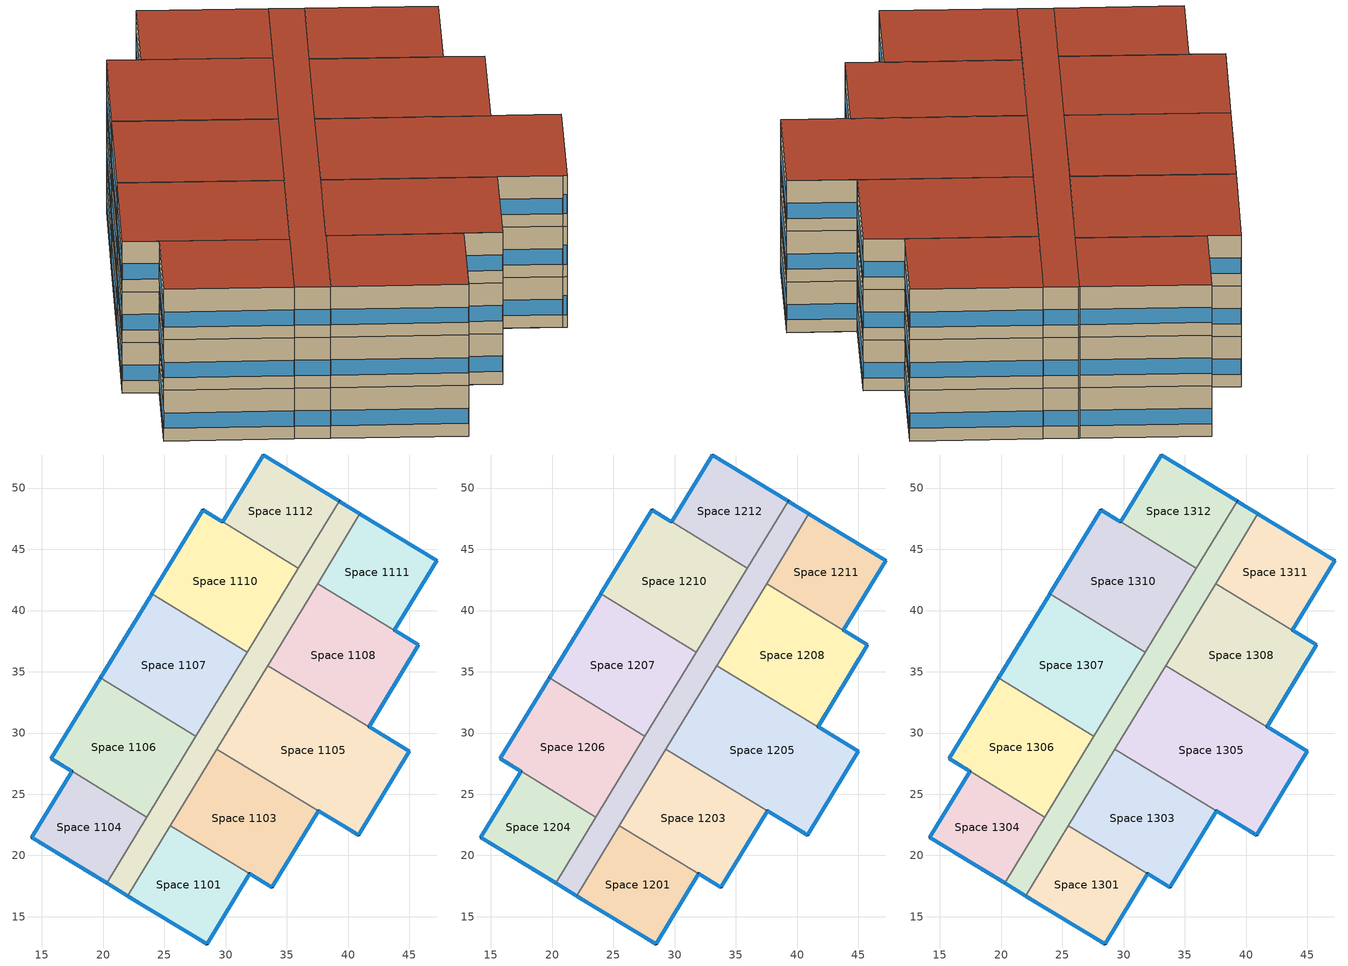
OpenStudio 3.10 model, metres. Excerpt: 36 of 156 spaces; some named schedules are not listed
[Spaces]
Space 1101
 floor to Space 1001: 25.49,22.42 31.96,18.51 31.95,18.49 28.47,12.77 22.01,16.7 z30.5
 wall outside: 22.01,16.7 28.47,12.77 31.95,18.49 31.96,18.51 z30.5:33.55
 wall to Space 1102: 25.49,22.42 22.01,16.7 z30.5:33.55
 wall to Space 1103: 31.96,18.51 25.49,22.42 z30.5:33.55
 window: 22.03,16.69 28.45,12.78 / 28.48,12.79 31.94,18.47 z31.26:32.18
Space 1102
 floor to Space 1002: 39.27,48.94 40.98,47.9 33.52,35.63 33.52,35.64 33.44,35.5 22.01,16.7 20.3,17.74 z30.5
 wall outside: 40.97,47.89 40.98,47.9 39.31,48.91 39.27,48.94 / 20.3,17.74 22.01,16.7 z30.5:33.55
 wall to Space 1106: 27.58,29.72 23.58,23.14 z30.5:33.55
 wall to Space 1107: 31.76,36.59 27.58,29.72 z30.5:33.55
 wall to Space 1110: 35.94,43.46 31.76,36.59 z30.5:33.55
 wall to Space 1112: 39.27,48.94 35.94,43.46 z30.5:33.55
 wall to Space 1111: 37.51,42.2 40.97,47.89 z30.5:33.55
 wall to Space 1108: 33.52,35.63 37.51,42.2 z30.5:33.55
 wall to Space 1109: 33.44,35.5 33.52,35.64 33.52,35.63 z30.5:33.55
 wall to Space 1105: 29.28,28.65 33.44,35.5 z30.5:33.55
 wall to Space 1103: 25.49,22.42 29.28,28.65 z30.5:33.55
 wall to Space 1104: 23.58,23.14 20.3,17.74 z30.5:33.55
 window: 40.95,47.91 39.33,48.9 / 20.32,17.73 21.99,16.71 z31.26:32.2
Space 1103
 floor to Space 1003: 29.28,28.65 37.56,23.65 33.79,17.41 25.49,22.42 z30.5
 wall outside: 31.96,18.51 33.79,17.41 37.56,23.65 z30.5:33.55
 wall to Space 1105: 37.56,23.65 29.28,28.65 z30.5:33.55
 window: 33.81,17.43 37.55,23.63 z31.26:32.18; 31.98,18.5 33.77,17.42 z31.26:32.2
Space 1104
 floor to Space 1004: 17.47,26.88 23.58,23.14 20.3,17.74 14.18,21.46 17.46,26.86 z30.5
 wall outside: 17.47,26.88 17.46,26.86 14.18,21.46 20.3,17.74 z30.5:33.55
 wall to Space 1106: 23.58,23.14 17.47,26.88 z30.5:33.55
 window: 17.44,26.84 14.19,21.48 / 14.2,21.45 20.28,17.75 z31.26:32.18
Space 1105
 floor to Space 1005: 33.44,35.5 45,28.52 40.86,21.66 29.28,28.65 z30.5
 wall outside: 37.56,23.65 40.64,21.79 40.86,21.66 45,28.52 41.7,30.51 z30.5:33.55
 wall to Space 1108: 41.7,30.51 33.44,35.5 z30.5:33.55
 window: 37.58,23.64 40.62,21.8 / 44.98,28.53 41.72,30.5 z31.26:32.19; 40.88,21.68 44.99,28.49 z31.26:32.18; 40.67,21.78 40.84,21.67 z31.26:32.4
Space 1106
 floor to Space 1006: 19.77,34.49 27.58,29.72 23.58,23.14 15.75,27.92 z30.5
 wall outside: 19.77,34.49 15.75,27.92 17.47,26.88 z30.5:33.55
 wall to Space 1107: 27.58,29.72 19.77,34.49 z30.5:33.55
 window: 15.78,27.91 17.45,26.89 z31.26:32.2; 19.76,34.47 15.77,27.94 z31.26:32.18
Space 1107
 floor to Space 1007: 23.97,41.36 31.76,36.59 27.58,29.72 19.77,34.49 z30.5
 wall outside: 23.97,41.36 19.77,34.49 z30.5:33.55
 wall to Space 1110: 31.76,36.59 23.97,41.36 z30.5:33.55
 window: 23.96,41.33 19.79,34.52 z31.26:32.18
Space 1108
 floor to Space 1008: 37.51,42.2 43.78,38.39 45.74,37.2 41.7,30.51 33.44,35.5 z30.5
 wall outside: 41.7,30.51 45.74,37.2 43.78,38.39 z30.5:33.55
 wall to Space 1109: 33.52,35.63 33.44,35.5 z30.5:33.55
 wall to Space 1111: 43.78,38.39 37.51,42.2 z30.5:33.55
 window: 45.72,37.21 43.8,38.37 z31.26:32.2; 41.72,30.53 45.73,37.18 z31.26:32.18
Space 1109
 floor to Space 1009: 33.52,35.64 33.52,35.63 33.44,35.5 z30.5
Space 1110
 floor to Space 1010: 28.17,48.22 35.94,43.46 31.76,36.59 23.97,41.36 z30.5
 wall outside: 29.76,47.25 28.17,48.22 23.97,41.36 z30.5:33.55
 wall to Space 1112: 35.94,43.46 29.76,47.25 z30.5:33.55
 window: 28.15,48.2 23.98,41.38 z31.26:32.18; 29.73,47.26 28.19,48.2 z31.26:32.2
Space 1111
 floor to Space 1011: 40.97,47.89 47.24,44.07 43.78,38.39 37.51,42.2 z30.5
 wall outside: 43.78,38.39 47.24,44.07 40.97,47.89 z30.5:33.55
 window: 47.22,44.09 40.99,47.87 / 43.79,38.41 47.23,44.05 z31.26:32.18
Space 1112
 floor to Space 1012: 33.08,52.7 39.27,48.94 35.94,43.46 29.76,47.25 z30.5
 wall outside: 39.27,48.94 33.08,52.7 29.76,47.25 z30.5:33.55
 window: 39.24,48.95 33.1,52.69 / 33.06,52.68 29.77,47.27 z31.26:32.18
Space 1201
 floor to Space 1101: 25.49,22.42 31.96,18.51 31.95,18.49 28.47,12.77 22.01,16.7 z33.55
 wall outside: 22.01,16.7 28.47,12.77 31.95,18.49 31.96,18.51 z33.55:36.6
 wall to Space 1202: 25.49,22.42 22.01,16.7 z33.55:36.6
 wall to Space 1203: 31.96,18.51 25.49,22.42 z33.55:36.6
 window: 28.48,12.79 31.94,18.47 / 22.03,16.69 28.45,12.78 z34.31:35.23
Space 1202
 floor to Space 1102: 39.27,48.94 40.98,47.9 33.52,35.63 33.52,35.64 33.44,35.5 22.01,16.7 20.3,17.74 z33.55
 wall outside: 40.97,47.89 40.98,47.9 39.31,48.91 39.27,48.94 / 20.3,17.74 22.01,16.7 z33.55:36.6
 wall to Space 1206: 27.58,29.72 23.58,23.14 z33.55:36.6
 wall to Space 1207: 31.76,36.59 27.58,29.72 z33.55:36.6
 wall to Space 1210: 35.94,43.46 31.76,36.59 z33.55:36.6
 wall to Space 1212: 39.27,48.94 35.94,43.46 z33.55:36.6
 wall to Space 1211: 37.51,42.2 40.97,47.89 z33.55:36.6
 wall to Space 1208: 33.52,35.63 37.51,42.2 z33.55:36.6
 wall to Space 1209: 33.44,35.5 33.52,35.64 33.52,35.63 z33.55:36.6
 wall to Space 1205: 29.28,28.65 33.44,35.5 z33.55:36.6
 wall to Space 1203: 25.49,22.42 29.28,28.65 z33.55:36.6
 wall to Space 1204: 23.58,23.14 20.3,17.74 z33.55:36.6
 window: 20.32,17.73 21.99,16.71 / 40.95,47.91 39.33,48.9 z34.31:35.25
Space 1203
 floor to Space 1103: 29.28,28.65 37.56,23.65 33.79,17.41 25.49,22.42 z33.55
 wall outside: 31.96,18.51 33.79,17.41 37.56,23.65 z33.55:36.6
 wall to Space 1205: 37.56,23.65 29.28,28.65 z33.55:36.6
 window: 33.81,17.43 37.55,23.63 z34.31:35.23; 31.98,18.5 33.77,17.42 z34.31:35.25
Space 1204
 floor to Space 1104: 17.47,26.88 23.58,23.14 20.3,17.74 14.18,21.46 17.46,26.86 z33.55
 wall outside: 17.47,26.88 17.46,26.86 14.18,21.46 20.3,17.74 z33.55:36.6
 wall to Space 1206: 23.58,23.14 17.47,26.88 z33.55:36.6
 window: 17.44,26.84 14.19,21.48 / 14.2,21.45 20.28,17.75 z34.31:35.23
Space 1205
 floor to Space 1105: 33.44,35.5 45,28.52 40.86,21.66 29.28,28.65 z33.55
 wall outside: 37.56,23.65 40.64,21.79 40.86,21.66 45,28.52 41.7,30.51 z33.55:36.6
 wall to Space 1208: 41.7,30.51 33.44,35.5 z33.55:36.6
 window: 37.58,23.64 40.62,21.8 / 44.98,28.53 41.72,30.5 z34.31:35.24; 40.88,21.68 44.99,28.49 z34.31:35.23; 40.67,21.78 40.84,21.67 z34.31:35.45
Space 1206
 floor to Space 1106: 19.77,34.49 27.58,29.72 23.58,23.14 15.75,27.92 z33.55
 wall outside: 19.77,34.49 15.75,27.92 17.47,26.88 z33.55:36.6
 wall to Space 1207: 27.58,29.72 19.77,34.49 z33.55:36.6
 window: 15.78,27.91 17.45,26.89 z34.31:35.25; 19.76,34.47 15.77,27.94 z34.31:35.23
Space 1207
 floor to Space 1107: 23.97,41.36 31.76,36.59 27.58,29.72 19.77,34.49 z33.55
 wall outside: 23.97,41.36 19.77,34.49 z33.55:36.6
 wall to Space 1210: 31.76,36.59 23.97,41.36 z33.55:36.6
 window: 23.96,41.33 19.79,34.52 z34.31:35.23
Space 1208
 floor to Space 1108: 37.51,42.2 43.78,38.39 45.74,37.2 41.7,30.51 33.44,35.5 z33.55
 wall outside: 41.7,30.51 45.74,37.2 43.78,38.39 z33.55:36.6
 wall to Space 1209: 33.52,35.63 33.44,35.5 z33.55:36.6
 wall to Space 1211: 43.78,38.39 37.51,42.2 z33.55:36.6
 window: 41.72,30.53 45.73,37.18 z34.31:35.23; 45.72,37.21 43.8,38.37 z34.31:35.25
Space 1209
 floor to Space 1109: 33.52,35.64 33.52,35.63 33.44,35.5 z33.55
Space 1210
 floor to Space 1110: 28.17,48.22 35.94,43.46 31.76,36.59 23.97,41.36 z33.55
 wall outside: 29.76,47.25 28.17,48.22 23.97,41.36 z33.55:36.6
 wall to Space 1212: 35.94,43.46 29.76,47.25 z33.55:36.6
 window: 28.15,48.2 23.98,41.38 z34.31:35.23; 29.73,47.26 28.19,48.2 z34.31:35.25
Space 1211
 floor to Space 1111: 40.97,47.89 47.24,44.07 43.78,38.39 37.51,42.2 z33.55
 wall outside: 43.78,38.39 47.24,44.07 40.97,47.89 z33.55:36.6
 window: 43.79,38.41 47.23,44.05 / 47.22,44.09 40.99,47.87 z34.31:35.23
Space 1212
 floor to Space 1112: 33.08,52.7 39.27,48.94 35.94,43.46 29.76,47.25 z33.55
 wall outside: 39.27,48.94 33.08,52.7 29.76,47.25 z33.55:36.6
 window: 39.24,48.95 33.1,52.69 / 33.06,52.68 29.77,47.27 z34.31:35.23
Space 1301
 floor to Space 1201: 25.49,22.42 31.96,18.51 31.95,18.49 28.47,12.77 22.01,16.7 z36.6
 wall outside: 22.01,16.7 28.47,12.77 31.95,18.49 31.96,18.51 z36.6:39.65
 wall to Space 1302: 25.49,22.42 22.01,16.7 z36.6:39.65
 wall to Space 1303: 31.96,18.51 25.49,22.42 z36.6:39.65
 window: 28.48,12.79 31.94,18.47 / 22.03,16.69 28.45,12.78 z37.36:38.28
 roof outside: 28.47,12.77 31.95,18.49 31.96,18.51 25.49,22.42 22.01,16.7 z39.65
Space 1302
 floor to Space 1202: 39.27,48.94 40.98,47.9 33.52,35.63 33.52,35.64 33.44,35.5 22.01,16.7 20.3,17.74 z36.6
 wall outside: 40.97,47.89 40.98,47.9 39.31,48.91 39.27,48.94 / 20.3,17.74 22.01,16.7 z36.6:39.65
 wall to Space 1306: 27.58,29.72 23.58,23.14 z36.6:39.65
 wall to Space 1307: 31.76,36.59 27.58,29.72 z36.6:39.65
 wall to Space 1310: 35.94,43.46 31.76,36.59 z36.6:39.65
 wall to Space 1312: 39.27,48.94 35.94,43.46 z36.6:39.65
 wall to Space 1311: 37.51,42.2 40.97,47.89 z36.6:39.65
 wall to Space 1308: 33.52,35.63 37.51,42.2 z36.6:39.65
 wall to Space 1309: 33.44,35.5 33.52,35.64 33.52,35.63 z36.6:39.65
 wall to Space 1305: 29.28,28.65 33.44,35.5 z36.6:39.65
 wall to Space 1303: 25.49,22.42 29.28,28.65 z36.6:39.65
 wall to Space 1304: 23.58,23.14 20.3,17.74 z36.6:39.65
 window: 20.32,17.73 21.99,16.71 / 40.95,47.91 39.33,48.9 z37.36:38.3
 roof outside: 22.01,16.7 33.44,35.5 33.52,35.64 33.52,35.63 40.98,47.9 39.27,48.94 20.3,17.74 z39.65
Space 1303
 floor to Space 1203: 29.28,28.65 37.56,23.65 33.79,17.41 25.49,22.42 z36.6
 wall outside: 31.96,18.51 33.79,17.41 37.56,23.65 z36.6:39.65
 wall to Space 1305: 37.56,23.65 29.28,28.65 z36.6:39.65
 window: 33.81,17.43 37.55,23.63 z37.36:38.28; 31.98,18.5 33.77,17.42 z37.36:38.3
 roof outside: 33.79,17.41 37.56,23.65 29.28,28.65 25.49,22.42 z39.65
Space 1304
 floor to Space 1204: 17.47,26.88 23.58,23.14 20.3,17.74 14.18,21.46 17.46,26.86 z36.6
 wall outside: 17.47,26.88 17.46,26.86 14.18,21.46 20.3,17.74 z36.6:39.65
 wall to Space 1306: 23.58,23.14 17.47,26.88 z36.6:39.65
 window: 14.2,21.45 20.28,17.75 / 17.44,26.84 14.19,21.48 z37.36:38.28
 roof outside: 20.3,17.74 23.58,23.14 17.47,26.88 17.46,26.86 14.18,21.46 z39.65
Space 1305
 floor to Space 1205: 33.44,35.5 45,28.52 40.86,21.66 29.28,28.65 z36.6
 wall outside: 37.56,23.65 40.64,21.79 40.86,21.66 45,28.52 41.7,30.51 z36.6:39.65
 wall to Space 1308: 41.7,30.51 33.44,35.5 z36.6:39.65
 window: 44.98,28.53 41.72,30.5 / 37.58,23.64 40.62,21.8 z37.36:38.29; 40.67,21.78 40.84,21.67 z37.36:38.5; 40.88,21.68 44.99,28.49 z37.36:38.28
 roof outside: 40.86,21.66 45,28.52 33.44,35.5 29.28,28.65 z39.65
Space 1306
 floor to Space 1206: 19.77,34.49 27.58,29.72 23.58,23.14 15.75,27.92 z36.6
 wall outside: 19.77,34.49 15.75,27.92 17.47,26.88 z36.6:39.65
 wall to Space 1307: 27.58,29.72 19.77,34.49 z36.6:39.65
 window: 15.78,27.91 17.45,26.89 z37.36:38.3; 19.76,34.47 15.77,27.94 z37.36:38.28
 roof outside: 23.58,23.14 27.58,29.72 19.77,34.49 15.75,27.92 z39.65
Space 1307
 floor to Space 1207: 23.97,41.36 31.76,36.59 27.58,29.72 19.77,34.49 z36.6
 wall outside: 23.97,41.36 19.77,34.49 z36.6:39.65
 wall to Space 1310: 31.76,36.59 23.97,41.36 z36.6:39.65
 window: 23.96,41.33 19.79,34.52 z37.36:38.28
 roof outside: 27.58,29.72 31.76,36.59 23.97,41.36 19.77,34.49 z39.65
Space 1308
 floor to Space 1208: 37.51,42.2 43.78,38.39 45.74,37.2 41.7,30.51 33.44,35.5 z36.6
 wall outside: 41.7,30.51 45.74,37.2 43.78,38.39 z36.6:39.65
 wall to Space 1309: 33.52,35.63 33.44,35.5 z36.6:39.65
 wall to Space 1311: 43.78,38.39 37.51,42.2 z36.6:39.65
 window: 45.72,37.21 43.8,38.37 z37.36:38.3; 41.72,30.53 45.73,37.18 z37.36:38.28
 roof outside: 41.7,30.51 45.74,37.2 43.78,38.39 37.51,42.2 33.44,35.5 z39.65
Space 1309
 floor to Space 1209: 33.52,35.64 33.52,35.63 33.44,35.5 z36.6
 roof outside: 33.44,35.5 33.52,35.63 33.52,35.64 z39.65
Space 1310
 floor to Space 1210: 28.17,48.22 35.94,43.46 31.76,36.59 23.97,41.36 z36.6
 wall outside: 29.76,47.25 28.17,48.22 23.97,41.36 z36.6:39.65
 wall to Space 1312: 35.94,43.46 29.76,47.25 z36.6:39.65
 window: 28.15,48.2 23.98,41.38 z37.36:38.28; 29.73,47.26 28.19,48.2 z37.36:38.3
 roof outside: 31.76,36.59 35.94,43.46 28.17,48.22 23.97,41.36 z39.65
Space 1311
 floor to Space 1211: 40.97,47.89 47.24,44.07 43.78,38.39 37.51,42.2 z36.6
 wall outside: 43.78,38.39 47.24,44.07 40.97,47.89 z36.6:39.65
 window: 47.22,44.09 40.99,47.87 / 43.79,38.41 47.23,44.05 z37.36:38.28
 roof outside: 43.78,38.39 47.24,44.07 40.97,47.89 37.51,42.2 z39.65
Space 1312
 floor to Space 1212: 33.08,52.7 39.27,48.94 35.94,43.46 29.76,47.25 z36.6
 wall outside: 39.27,48.94 33.08,52.7 29.76,47.25 z36.6:39.65
 window: 33.06,52.68 29.77,47.27 / 39.24,48.95 33.1,52.69 z37.36:38.28
 roof outside: 35.94,43.46 39.27,48.94 33.08,52.7 29.76,47.25 z39.65
[Building]
Building 1: Space Type=MURB large; Default Schedule Set=MidriseApartment Apartment Schedule Set 2
[Site]
Montreal-Trudeau Intl AP: Latitude {deg}=45.4706; Longitude {deg}=-73.7408; Time Zone {hr}=-5; Elevation {m}=36; Keep Site Location Information=No
[ClimateZones]
Climate Zone Institution Name 1=ASHRAE; Climate Zone Document Name 1=ANSI/ASHRAE Standard 169; Climate Zone Document Year 1=2006; Climate Zone Value 1=6A; Climate Zone Institution Name 2=CEC; Climate Zone Document Name 2=California Climate Zone Descriptions; Climate Zone Document Year 2=1995
[SizingPeriod:DesignDay] Daily Dry-Bulb Temperature Range {deltaC}=0; Barometric Pressure {Pa}=100893; Wind Speed {m/s}=3.9; Wind Direction {deg}=260; Sky Clearness=0; Rain Indicator=No; Snow Indicator=No; Day of Month=21; Month=1; Day Type=WinterDesignDay; Daylight Saving Time Indicator=No; Dry-Bulb Temperature Range Modifier Type=DefaultMultipliers; Solar Model Indicator=ASHRAEClearSky
Name | Maximum Dry-Bulb Temperature {C} | Humidity Condition Type | Wetbulb or DewPoint at Maximum Dry-Bulb {C}
Montreal Int'l Ann Htg 99.6% Condns DB | -23.7 | Wetbulb | -23.7
Montreal Int'l Ann Htg 99% Condns DB | -21.1 | Wetbulb | -21.1
Montreal Int'l Ann Hum_n 99.6% Condns DP=>MCDB | -23 | Dewpoint | -30.5
Montreal Int'l Ann Hum_n 99% Condns DP=>MCDB | -20.6 | Dewpoint | -27.9
[Construction]
Typical Interior Partition 4; Typical Interior Door 4: G05 25mm wood 1
Typical Insulated Exterior Mass Floor 1: 4 in. Normalweight Concrete Floor 2, Typical Carpet Pad 4
Typical Interior Floor: 100mm Normalweight concrete floor, CP02 CARPET PAD 1
Typical Interior Wall: G01 13mm gypsum board, G01 13mm gypsum board
Typical Interior Ceiling: CP02 CARPET PAD 1, 100mm Normalweight concrete floor
Typical Insulated Metal Door 2: F08 Metal surface 1, Typical Insulation R-2.17 1
U 0.88 SHGC 0.16 Sgl Ref-A-L Clr 6mm 1: REF A CLEAR LO 6MM 1
Typical Overhead Door 1: Typical Insulation R-2.17 1
Typical Interior Window: Clear 3mm 1
Generic Interior Floor 22: Generic Acoustic Tile, Generic Ceiling Air Gap, Generic LW Concrete
Generic Interior Ceiling 23: Generic LW Concrete, Generic Ceiling Air Gap, Generic Acoustic Tile
Customized Fenestration: u=3.36: Fenestration U=3.32 0.66 1
AQ_MURB_2024_MURB  Wall 1950 1980 6A: Generic Brick, AQNC2024expanded polystyrene type I 10 cm, Generic Wall Air Gap, Generic Gypsum Board
AQ_MURB_2024_MURB  roof 1950 1980 6A: AQNC2024built-up roofing 1
AQ_MURB_2024_MURB  ground 1950 1980 6A 1: AQNC2024standard concrete, AQNC2024expanded polystyrene type I 5 cm
AQ_MURB_2024_MURB  Wall 1950 1980 6A 3: Generic Brick, Generic LW Concrete, AQNC2024expanded polystyrene type I 10 cm, Generic Wall Air Gap, Generic Gypsum Board
[Material] Thermal Absorptance=0.9
Name | Roughness | Thickness {m} | Conductivity {W/m-K} | Density {kg/m3} | Specific Heat {J/kg-K} | Solar Absorptance | Visible Absorptance
F08 Metal surface 1 | Smooth | 0.0008 | 45.28 | 7824 | 500 | 0.7 | 0.7
G05 25mm wood 1 | MediumSmooth | 0.0254 | 0.15 | 608 | 1630 | 0.5 | 0.5
4 in. Normalweight Concrete Floor 2 | MediumRough | 0.1016 | 2.31 | 2322 | 832 | 0.7 | 0.7
100mm Normalweight concrete floor | MediumRough | 0.1016 | 2.31045 | 2322 | 832.557 | 0.7 | 0.7
G01 13mm gypsum board | Smooth | 0.0127 | 0.160031 | 800.001 | 1090.73 | 0.7 | 0.5
Generic LW Concrete | MediumRough | 0.1 | 0.53 | 1280 | 840 | 0.8 | 0.8
Generic Ceiling Air Gap | Smooth | 0.1 | 0.556 | 1.28 | 1000 | 0.7 | 0.7
Generic Acoustic Tile | MediumSmooth | 0.02 | 0.06 | 368 | 590 | 0.2 | 0.2
Generic Brick | MediumRough | 0.1 | 0.9 | 1920 | 790 | 0.65 | 0.65
Generic Wall Air Gap | Smooth | 0.1 | 0.667 | 1.28 | 1000 | 0.7 | 0.7
Generic Gypsum Board | MediumSmooth | 0.0127 | 0.16 | 800 | 1090 | 0.5 | 0.5
AQNC2024expanded polystyrene type I 10 cm | MediumRough | 0.1 | 0.0385 | 15 | 1500 | 0.7 | 0.7
AQNC2024built-up roofing 1 | MediumRough | 0.1 | 0.162 | 1121 | 1470 | 0.7 | 0.7
AQNC2024standard concrete | MediumRough | 0.1 | 2.5 | 2400 | 840 | 0.7 | 0.7
AQNC2024expanded polystyrene type I 5 cm | MediumRough | 0.05 | 0.0385 | 15 | 1500 | 0.7 | 0.7
[Material:NoMass] Roughness=Smooth; Thermal Absorptance=0.9; Solar Absorptance=0.7
Name | Thermal Resistance {m2-K/W} | Visible Absorptance
Typical Carpet Pad 4; CP02 CARPET PAD 1 | 0.21648 | 0.8
Typical Insulation R-2.17 1 | 0.381975 | 0.7
[WindowMaterial:Glazing] Optical Data Type=SpectralAverage; Infrared Transmittance at Normal Incidence=0; Front Side Infrared Hemispherical Emissivity=0.84; Conductivity {W/m-K}=0.9; Dirt Correction Factor for Solar and Visible Transmittance=1; Solar Diffusing=No
Name | Thickness {m} | Solar Transmittance at Normal Incidence | Front Side Solar Reflectance at Normal Incidence | Back Side Solar Reflectance at Normal Incidence | Visible Transmittance at Normal Incidence | Front Side Visible Reflectance at Normal Incidence | Back Side Visible Reflectance at Normal Incidence | Back Side Infrared Hemispherical Emissivity
REF A CLEAR LO 6MM 1 | 0.006 | 0.066 | 0.341 | 0.493 | 0.08 | 0.41 | 0.37 | 0.4
Clear 3mm 1 | 0.003 | 0.837 | 0.075 | 0.075 | 0.898 | 0.081 | 0.081 | 0.84
[WindowMaterial:SimpleGlazingSystem]
Fenestration U=3.32 0.66 1: U-Factor {W/m2-K}=3.32; Solar Heat Gain Coefficient=0.66; Visible Transmittance=0.21
[DefaultConstructionSet]
Zone Pre1980 6A 1: Default Exterior Surface Constructions=Default Surface Constructions 1699; Default Interior Surface Constructions=Default Surface Constructions 1697; Default Ground Contact Surface Constructions=Default Surface Constructions 1698; Default Exterior SubSurface Constructions=Default Sub Surface Constructions 1128; Default Interior SubSurface Constructions=Default Sub Surface Constructions 1129; Interior Partition Construction=Typical Interior Partition 4; Adiabatic Surface Construction=Generic Interior Floor 22
[DefaultSurfaceConstructions]
Name | Floor Construction | Wall Construction | Roof Ceiling Construction
Default Surface Constructions 1699 | Typical Insulated Exterior Mass Floor 1 | AQ_MURB_2024_MURB  Wall 1950 1980 6A | AQ_MURB_2024_MURB  roof 1950 1980 6A
Default Surface Constructions 1697 | Typical Interior Floor | Typical Interior Wall | Typical Interior Ceiling
Default Surface Constructions 1698 | AQ_MURB_2024_MURB  ground 1950 1980 6A 1 | AQ_MURB_2024_MURB  Wall 1950 1980 6A 3 | Generic Interior Ceiling 23
[DefaultSubSurfaceConstructions]
Name | Fixed Window Construction | Operable Window Construction | Door Construction | Glass Door Construction | Overhead Door Construction | Tubular Daylight Dome Construction | Tubular Daylight Diffuser Construction
Default Sub Surface Constructions 1128 | Customized Fenestration: u=3.36 | Customized Fenestration: u=3.36 | Typical Insulated Metal Door 2 | U 0.88 SHGC 0.16 Sgl Ref-A-L Clr 6mm 1 | Typical Overhead Door 1 | Typical Interior Window | Typical Interior Window
Default Sub Surface Constructions 1129 | Typical Interior Window | Typical Interior Window | Typical Interior Door 4
[DefaultScheduleSet]
Name | Number of People Schedule | People Activity Level Schedule | Hot Water Equipment Schedule | Infiltration Schedule | Lighting Schedule | Electric Equipment Schedule
MidriseApartment Apartment Schedule Set 1; MidriseApartment Apartment Schedule Set 2 | MidriseApartment Apartment Occ | MidriseApartment Activity | MURB hot water equipment schedule | MidriseApartment Infil
MidriseApartment Corridor Schedule Set |  |  |  | MidriseApartment Infil 1 | MidriseApartment Corridor Light | ApartmentMidRise BLDG_ELEVATORS Pre2004
[People:Definition]
MidriseApartment Apartment People Definition: Number of People Calculation Method=People/Area; People per Space Floor Area {person/m2}=0.0283091; Fraction Radiant=0.3
[ElectricEquipment:Definition]
Name | Design Level Calculation Method | Watts per Space Floor Area {W/m2} | Fraction Latent | Fraction Radiant | Fraction Lost | Design Level {W}
MidriseApartment Apartment Elec Equip Definition | Watts/Area | 8.15 | 0 | 0.5 | 0
Autres | EquipmentLevel |  |  | 0.2 |  | 740
Chauffeau | EquipmentLevel |  | 0.1 | 0 | 0.9 | 941.6
Congelateur | EquipmentLevel |  | 0.1 | 0 | 0.9 | 17.45
Fourcuisiniere | EquipmentLevel |  | 0.1 | 0.2 | 0.1 | 313
Laveuse | EquipmentLevel |  | 0 | 0.2 | 0.1 | 27.82
Lavevaisselle | EquipmentLevel |  | 0.1 | 0.1 | 0.8 | 30.59
Refrigerateur | EquipmentLevel |  | 0.1 | 0 | 0.9 | 116.78
Secheuse | EquipmentLevel |  | 0 | 0.2 | 0.8 | 276.7
[ThermostatSetpoint:DualSetpoint] Heating Setpoint Temperature Schedule=NECB-G-Thermostat Setpoint-Heating; Cooling Setpoint Temperature Schedule=NECB-G-Thermostat Setpoint-Cooling
Thermostat Setpoint Dual Setpoint 60; Thermostat Setpoint Dual Setpoint 68; Thermostat Setpoint Dual Setpoint 111; Thermostat Setpoint Dual Setpoint 117; Thermostat Setpoint Dual Setpoint 121; Thermostat Setpoint Dual Setpoint 150; Thermostat Setpoint Dual Setpoint 154; Thermostat Setpoint Dual Setpoint 155; Thermostat Setpoint Dual Setpoint 156; Thermostat Setpoint Dual Setpoint 158; Thermostat Setpoint Dual Setpoint 165; Thermostat Setpoint Dual Setpoint 166; Thermostat Setpoint Dual Setpoint 172; Thermostat Setpoint Dual Setpoint 173; Thermostat Setpoint Dual Setpoint 175; Thermostat Setpoint Dual Setpoint 178; Thermostat Setpoint Dual Setpoint 179; Thermostat Setpoint Dual Setpoint 182; Thermostat Setpoint Dual Setpoint 183; Thermostat Setpoint Dual Setpoint 184; Thermostat Setpoint Dual Setpoint 185; Thermostat Setpoint Dual Setpoint 186; Thermostat Setpoint Dual Setpoint 187; Thermostat Setpoint Dual Setpoint 188; Thermostat Setpoint Dual Setpoint 189; Thermostat Setpoint Dual Setpoint 190; Thermostat Setpoint Dual Setpoint 191; Thermostat Setpoint Dual Setpoint 192; Thermostat Setpoint Dual Setpoint 193; Thermostat Setpoint Dual Setpoint 194; Thermostat Setpoint Dual Setpoint 195; Thermostat Setpoint Dual Setpoint 196; Thermostat Setpoint Dual Setpoint 197; Thermostat Setpoint Dual Setpoint 198; Thermostat Setpoint Dual Setpoint 199; Thermostat Setpoint Dual Setpoint 200
[Lights:Definition]
Lights Definition 1: Design Level Calculation Method=LightingLevel; Lighting Level {W}=0
[SpaceType] Default Construction Set=Zone Pre1980 6A 1
Name | Default Schedule Set
MURB large; MURB small | MidriseApartment Apartment Schedule Set 1
MURB lobby | MidriseApartment Corridor Schedule Set
[People] People Definition=MidriseApartment Apartment People Definition; Multiplier=1
Name | Space or SpaceType
People 1 | MURB large
People 2 | MURB small
[ElectricEquipment]
Name | Electric Equipment Definition | Space or SpaceType | Schedule
Electric Equipment 1 | MidriseApartment Apartment Elec Equip Definition | MURB large
Electric Equipment 2 | Autres | MURB small | Autres
Electric Equipment 11 | Chauffeau | MURB small | Chaufeau
Electric Equipment 13 | Congelateur | MURB small | Congelateur
Electric Equipment 12 | Fourcuisiniere | MURB small | Fourcuisiniere
Electric Equipment 14 | Laveuse | MURB small | Laveuse
Electric Equipment 15 | Lavevaisselle | MURB small | Lavevaisselle
Electric Equipment 16 | Refrigerateur | MURB small | Refrigerateur
Electric Equipment 17 | Secheuse | MURB small | Secheuse
[WaterUse:Equipment]
Name | Water Use Equipment Definition | Flow Rate Fraction Schedule
ESTAR MFHR Whole Building Water Use Equipment | Whole Building Water Equipment Definition - 100 units 200 occupants | ESTAR MFHR DHW Fraction Schedule
Water Use Equipment 1 | MURB_Service Hot Water GENERAL
[InternalMass:Definition]
Internal Mass Definition 1: Construction=Typical Interior Partition 4; Design Level Calculation Method=SurfaceArea/Area; Surface Area per Space Floor Area=2
[InternalMass] Internal Mass Definition=Internal Mass Definition 1; Multiplier=1
Name | Space or SpaceType
Internal Mass 32 | MURB large
Internal Mass 33 | MURB lobby
Internal Mass 37 | MURB small
[Lights]
Lights 1: Lights Definition=Lights Definition 1; Space or SpaceType=MURB small; Schedule=Eclairageint; Fraction Replaceable=1
[BuildingStory] Nominal Floor to Floor Height {m}=3.05
Name | Nominal Z Coordinate {m}
Building Story 11 | 30.5
Building Story 12 | 33.55
Building Story 13 | 36.6
[Space]
Name | Space Type | Building Story | Thermal Zone
Space 1101 | MURB small | Building Story 11 | Thermal Zone 126
Space 1102 | MURB lobby | Building Story 11 | Thermal Zone 127
Space 1103 | MURB small | Building Story 11 | Thermal Zone 128
Space 1104 | MURB small | Building Story 11 | Thermal Zone 129
Space 1105 | MURB small | Building Story 11 | Thermal Zone 50
Space 1106 | MURB small | Building Story 11 | Thermal Zone 130
Space 1107 | MURB small | Building Story 11 | Thermal Zone 132
Space 1108 | MURB small | Building Story 11 | Thermal Zone 133
Space 1109 | MURB small | Building Story 11 | Thermal Zone 134
Space 1110 | MURB small | Building Story 11 | Thermal Zone 135
Space 1111 | MURB small | Building Story 11 | Thermal Zone 136
Space 1112 | MURB small | Building Story 11 | Thermal Zone 25
Space 1201 | MURB small | Building Story 12 | Thermal Zone 137
Space 1202 | MURB lobby | Building Story 12 | Thermal Zone 138
Space 1203 | MURB small | Building Story 12 | Thermal Zone 139
Space 1204 | MURB small | Building Story 12 | Thermal Zone 18
Space 1205 | MURB small | Building Story 12 | Thermal Zone 140
Space 1206 | MURB small | Building Story 12 | Thermal Zone 97
Space 1207 | MURB small | Building Story 12 | Thermal Zone 141
Space 1208 | MURB small | Building Story 12 | Thermal Zone 72
Space 1209 | MURB small | Building Story 12 | Thermal Zone 142
Space 1210 | MURB small | Building Story 12 | Thermal Zone 143
Space 1211 | MURB small | Building Story 12 | Thermal Zone 144
Space 1212 | MURB small | Building Story 12 | Thermal Zone 145
Space 1301 | MURB small | Building Story 13 | Thermal Zone 146
Space 1302 | MURB lobby | Building Story 13 | Thermal Zone 147
Space 1303 | MURB small | Building Story 13 | Thermal Zone 148
Space 1304 | MURB small | Building Story 13 | Thermal Zone 149
Space 1305 | MURB small | Building Story 13 | Thermal Zone 131
Space 1306 | MURB small | Building Story 13 | Thermal Zone 150
Space 1307 | MURB small | Building Story 13 | Thermal Zone 151
Space 1308 | MURB small | Building Story 13 | Thermal Zone 152
Space 1309 | MURB small | Building Story 13 | Thermal Zone 153
Space 1310 | MURB small | Building Story 13 | Thermal Zone 154
Space 1311 | MURB small | Building Story 13 | Thermal Zone 155
Space 1312 | MURB small | Building Story 13 | Thermal Zone 156
[ThermalZone] Use Ideal Air Loads=No
Name | Thermostat
Thermal Zone 18 | Thermostat Setpoint Dual Setpoint 60
Thermal Zone 25 | Thermostat Setpoint Dual Setpoint 68
Thermal Zone 50 | Thermostat Setpoint Dual Setpoint 117
Thermal Zone 72 | Thermostat Setpoint Dual Setpoint 111
Thermal Zone 97 | Thermostat Setpoint Dual Setpoint 121
Thermal Zone 126 | Thermostat Setpoint Dual Setpoint 172
Thermal Zone 127 | Thermostat Setpoint Dual Setpoint 158
Thermal Zone 128 | Thermostat Setpoint Dual Setpoint 178
Thermal Zone 129 | Thermostat Setpoint Dual Setpoint 173
Thermal Zone 130 | Thermostat Setpoint Dual Setpoint 154
Thermal Zone 131 | Thermostat Setpoint Dual Setpoint 155
Thermal Zone 132 | Thermostat Setpoint Dual Setpoint 175
Thermal Zone 133 | Thermostat Setpoint Dual Setpoint 156
Thermal Zone 134 | Thermostat Setpoint Dual Setpoint 165
Thermal Zone 135 | Thermostat Setpoint Dual Setpoint 166
Thermal Zone 136 | Thermostat Setpoint Dual Setpoint 179
Thermal Zone 137 | Thermostat Setpoint Dual Setpoint 150
Thermal Zone 138 | Thermostat Setpoint Dual Setpoint 200
Thermal Zone 139 | Thermostat Setpoint Dual Setpoint 199
Thermal Zone 140 | Thermostat Setpoint Dual Setpoint 182
Thermal Zone 141 | Thermostat Setpoint Dual Setpoint 187
Thermal Zone 142 | Thermostat Setpoint Dual Setpoint 184
Thermal Zone 143 | Thermostat Setpoint Dual Setpoint 188
Thermal Zone 144 | Thermostat Setpoint Dual Setpoint 185
Thermal Zone 145 | Thermostat Setpoint Dual Setpoint 183
Thermal Zone 146 | Thermostat Setpoint Dual Setpoint 190
Thermal Zone 147 | Thermostat Setpoint Dual Setpoint 189
Thermal Zone 148 | Thermostat Setpoint Dual Setpoint 194
Thermal Zone 149 | Thermostat Setpoint Dual Setpoint 196
Thermal Zone 150 | Thermostat Setpoint Dual Setpoint 197
Thermal Zone 151 | Thermostat Setpoint Dual Setpoint 198
Thermal Zone 152 | Thermostat Setpoint Dual Setpoint 195
Thermal Zone 153 | Thermostat Setpoint Dual Setpoint 191
Thermal Zone 154 | Thermostat Setpoint Dual Setpoint 192
Thermal Zone 155 | Thermostat Setpoint Dual Setpoint 186
Thermal Zone 156 | Thermostat Setpoint Dual Setpoint 193
[Sizing:Zone] Zone Cooling Design Supply Air Temperature Input Method=SupplyAirTemperature; Zone Cooling Design Supply Air Temperature {C}=14; Zone Cooling Design Supply Air Temperature Difference {deltaC}=11.11; Zone Heating Design Supply Air Temperature Input Method=SupplyAirTemperature; Zone Heating Design Supply Air Temperature {C}=40; Zone Heating Design Supply Air Temperature Difference {deltaC}=11.11; Zone Cooling Design Supply Air Humidity Ratio {kg-H2O/kg-air}=0.0085; Zone Heating Design Supply Air Humidity Ratio {kg-H2O/kg-air}=0.008; Cooling Design Air Flow Method=DesignDay; Heating Design Air Flow Method=DesignDay; Account for Dedicated Outdoor Air System=No; Dedicated Outdoor Air System Control Strategy=NeutralSupplyAir; Dedicated Outdoor Air Low Setpoint Temperature for Design {C}=autosize; Dedicated Outdoor Air High Setpoint Temperature for Design {C}=autosize; Zone Load Sizing Method=Sensible Load Only No Latent Load; Zone Latent Cooling Design Supply Air Humidity Ratio Input Method=HumidityRatioDifference; Zone Cooling Design Supply Air Humidity Ratio Difference {kgWater/kgDryAir}=0.005; Zone Latent Heating Design Supply Air Humidity Ratio Input Method=HumidityRatioDifference; Zone Humidification Design Supply Air Humidity Ratio Difference {kgWater/kgDryAir}=0.005; Sizing Option=Coincident
Thermal Zone 1; Thermal Zone 2; Thermal Zone 3; Thermal Zone 4; Thermal Zone 5; Thermal Zone 6; Thermal Zone 7; Thermal Zone 8; Thermal Zone 9; Thermal Zone 10; Thermal Zone 11; Thermal Zone 12; Thermal Zone 13; Thermal Zone 14; Thermal Zone 15; Thermal Zone 16; Thermal Zone 17; Thermal Zone 18; Thermal Zone 19; Thermal Zone 20; Thermal Zone 21; Thermal Zone 22; Thermal Zone 23; Thermal Zone 24; Thermal Zone 25; Thermal Zone 26; Thermal Zone 27; Thermal Zone 28; Thermal Zone 29; Thermal Zone 30; Thermal Zone 31; Thermal Zone 32; Thermal Zone 33; Thermal Zone 34; Thermal Zone 35; Thermal Zone 36; Thermal Zone 37; Thermal Zone 38; Thermal Zone 39; Thermal Zone 40; Thermal Zone 41; Thermal Zone 42; Thermal Zone 43; Thermal Zone 44; Thermal Zone 45; Thermal Zone 46; Thermal Zone 47; Thermal Zone 48; Thermal Zone 49; Thermal Zone 50; Thermal Zone 51; Thermal Zone 52; Thermal Zone 53; Thermal Zone 54; Thermal Zone 55; Thermal Zone 56; Thermal Zone 57; Thermal Zone 58; Thermal Zone 59; Thermal Zone 60; Thermal Zone 61; Thermal Zone 62; Thermal Zone 63; Thermal Zone 64; Thermal Zone 65; Thermal Zone 66; Thermal Zone 67; Thermal Zone 68; Thermal Zone 69; Thermal Zone 70; Thermal Zone 71; Thermal Zone 72; Thermal Zone 73; Thermal Zone 74; Thermal Zone 75; Thermal Zone 76; Thermal Zone 77; Thermal Zone 78; Thermal Zone 79; Thermal Zone 80; Thermal Zone 81; Thermal Zone 82; Thermal Zone 83; Thermal Zone 84; Thermal Zone 85; Thermal Zone 86; Thermal Zone 87; Thermal Zone 88; Thermal Zone 89; Thermal Zone 90; Thermal Zone 91; Thermal Zone 92; Thermal Zone 93; Thermal Zone 94; Thermal Zone 95; Thermal Zone 96; Thermal Zone 97; Thermal Zone 98; Thermal Zone 99; Thermal Zone 100; Thermal Zone 101; Thermal Zone 102; Thermal Zone 103; Thermal Zone 104; Thermal Zone 105; Thermal Zone 106; Thermal Zone 107; Thermal Zone 108; Thermal Zone 109; Thermal Zone 110; Thermal Zone 111; Thermal Zone 112; Thermal Zone 113; Thermal Zone 114; Thermal Zone 115; Thermal Zone 116; Thermal Zone 117; Thermal Zone 118; Thermal Zone 119; Thermal Zone 120; Thermal Zone 121; Thermal Zone 122; Thermal Zone 123; Thermal Zone 124; Thermal Zone 125; Thermal Zone 126; Thermal Zone 127; Thermal Zone 128; Thermal Zone 129; Thermal Zone 130; Thermal Zone 131; Thermal Zone 132; Thermal Zone 133; Thermal Zone 134; Thermal Zone 135; Thermal Zone 136; Thermal Zone 137; Thermal Zone 138; Thermal Zone 139; Thermal Zone 140; Thermal Zone 141; Thermal Zone 142; Thermal Zone 143; Thermal Zone 144; Thermal Zone 145; Thermal Zone 146; Thermal Zone 147; Thermal Zone 148; Thermal Zone 149; Thermal Zone 150; Thermal Zone 151; Thermal Zone 152; Thermal Zone 153; Thermal Zone 154; Thermal Zone 155; Thermal Zone 156
[Zone equipment]
Thermal Zone 1: Elec Baseboard, Cycling PTAC DX Clg Elec Htg
Thermal Zone 2: Elec Baseboard 17, Cycling PTAC DX Clg Elec Htg 17
Thermal Zone 3: Elec Baseboard 9, Cycling PTAC DX Clg Elec Htg 9
Thermal Zone 4: Elec Baseboard 14, Cycling PTAC DX Clg Elec Htg 14
Thermal Zone 5: Elec Baseboard 16, Cycling PTAC DX Clg Elec Htg 16
Thermal Zone 6: Elec Baseboard 10, Cycling PTAC DX Clg Elec Htg 10
Thermal Zone 7: Elec Baseboard 12, Cycling PTAC DX Clg Elec Htg 12
Thermal Zone 8: Elec Baseboard 6, Cycling PTAC DX Clg Elec Htg 6
Thermal Zone 9: Elec Baseboard 8, Cycling PTAC DX Clg Elec Htg 8
Thermal Zone 10: Elec Baseboard 24, Cycling PTAC DX Clg Elec Htg 24
Thermal Zone 11: Elec Baseboard 22, Cycling PTAC DX Clg Elec Htg 22
Thermal Zone 12: Elec Baseboard 19, Cycling PTAC DX Clg Elec Htg 19
Thermal Zone 13: Elec Baseboard 13, Cycling PTAC DX Clg Elec Htg 13
Thermal Zone 14: Elec Baseboard 2, Cycling PTAC DX Clg Elec Htg 2
Thermal Zone 15: Elec Baseboard 1, Cycling PTAC DX Clg Elec Htg 1
Thermal Zone 16: Elec Baseboard 3, Cycling PTAC DX Clg Elec Htg 3
Thermal Zone 17: Elec Baseboard 4, Cycling PTAC DX Clg Elec Htg 4
Thermal Zone 18: Elec Baseboard 15, Cycling PTAC DX Clg Elec Htg 15
Thermal Zone 19: Elec Baseboard 5, Cycling PTAC DX Clg Elec Htg 5
Thermal Zone 20: Elec Baseboard 18, Cycling PTAC DX Clg Elec Htg 18
Thermal Zone 21: Elec Baseboard 7, Cycling PTAC DX Clg Elec Htg 7
Thermal Zone 22: Elec Baseboard 21, Cycling PTAC DX Clg Elec Htg 21
Thermal Zone 23: Elec Baseboard 11, Cycling PTAC DX Clg Elec Htg 11
Thermal Zone 24: Elec Baseboard 20, Cycling PTAC DX Clg Elec Htg 20
Thermal Zone 25: Elec Baseboard 23, Cycling PTAC DX Clg Elec Htg 23
Thermal Zone 26: Elec Baseboard 29, Cycling PTAC DX Clg Elec Htg 29
Thermal Zone 27: Elec Baseboard 36, Cycling PTAC DX Clg Elec Htg 36
Thermal Zone 28: Elec Baseboard 34, Cycling PTAC DX Clg Elec Htg 34
Thermal Zone 29: Elec Baseboard 33, Cycling PTAC DX Clg Elec Htg 33
Thermal Zone 30: Elec Baseboard 39, Cycling PTAC DX Clg Elec Htg 39
Thermal Zone 31: Elec Baseboard 38, Cycling PTAC DX Clg Elec Htg 38
Thermal Zone 32: Elec Baseboard 26, Cycling PTAC DX Clg Elec Htg 26
Thermal Zone 33: Elec Baseboard 40, Cycling PTAC DX Clg Elec Htg 40
Thermal Zone 34: Elec Baseboard 31, Cycling PTAC DX Clg Elec Htg 31
Thermal Zone 35: Elec Baseboard 25, Cycling PTAC DX Clg Elec Htg 25
Thermal Zone 36: Elec Baseboard 30, Cycling PTAC DX Clg Elec Htg 30
Thermal Zone 37: Elec Baseboard 27, Cycling PTAC DX Clg Elec Htg 27
Thermal Zone 38: Elec Baseboard 32, Cycling PTAC DX Clg Elec Htg 32
Thermal Zone 39: Elec Baseboard 35, Cycling PTAC DX Clg Elec Htg 35
Thermal Zone 40: Elec Baseboard 28, Cycling PTAC DX Clg Elec Htg 28
Thermal Zone 41: Elec Baseboard 37, Cycling PTAC DX Clg Elec Htg 37
Thermal Zone 42: Elec Baseboard 67, Cycling PTAC DX Clg Elec Htg 67
Thermal Zone 43: Elec Baseboard 53, Cycling PTAC DX Clg Elec Htg 53
Thermal Zone 44: Elec Baseboard 65, Cycling PTAC DX Clg Elec Htg 65
Thermal Zone 45: Elec Baseboard 54, Cycling PTAC DX Clg Elec Htg 54
Thermal Zone 46: Elec Baseboard 70, Cycling PTAC DX Clg Elec Htg 70
Thermal Zone 47: Elec Baseboard 49, Cycling PTAC DX Clg Elec Htg 49
Thermal Zone 48: Elec Baseboard 41, Cycling PTAC DX Clg Elec Htg 41
Thermal Zone 49: Elec Baseboard 45, Cycling PTAC DX Clg Elec Htg 45
Thermal Zone 50: Elec Baseboard 72, Cycling PTAC DX Clg Elec Htg 72
Thermal Zone 51: Elec Baseboard 60, Cycling PTAC DX Clg Elec Htg 60
Thermal Zone 52: Elec Baseboard 69, Cycling PTAC DX Clg Elec Htg 69
Thermal Zone 53: Elec Baseboard 55, Cycling PTAC DX Clg Elec Htg 55
Thermal Zone 54: Elec Baseboard 56, Cycling PTAC DX Clg Elec Htg 56
Thermal Zone 55: Elec Baseboard 50, Cycling PTAC DX Clg Elec Htg 50
Thermal Zone 56: Elec Baseboard 57, Cycling PTAC DX Clg Elec Htg 57
Thermal Zone 57: Elec Baseboard 71, Cycling PTAC DX Clg Elec Htg 71
Thermal Zone 58: Elec Baseboard 63, Cycling PTAC DX Clg Elec Htg 63
Thermal Zone 59: Elec Baseboard 46, Cycling PTAC DX Clg Elec Htg 46
Thermal Zone 60: Elec Baseboard 61, Cycling PTAC DX Clg Elec Htg 61
Thermal Zone 61: Elec Baseboard 58, Cycling PTAC DX Clg Elec Htg 58
Thermal Zone 62: Elec Baseboard 47, Cycling PTAC DX Clg Elec Htg 47
Thermal Zone 63: Elec Baseboard 59, Cycling PTAC DX Clg Elec Htg 59
Thermal Zone 64: Elec Baseboard 42, Cycling PTAC DX Clg Elec Htg 42
Thermal Zone 65: Elec Baseboard 62, Cycling PTAC DX Clg Elec Htg 62
Thermal Zone 66: Elec Baseboard 43, Cycling PTAC DX Clg Elec Htg 43
Thermal Zone 67: Elec Baseboard 48, Cycling PTAC DX Clg Elec Htg 48
Thermal Zone 68: Elec Baseboard 51, Cycling PTAC DX Clg Elec Htg 51
Thermal Zone 69: Elec Baseboard 44, Cycling PTAC DX Clg Elec Htg 44
Thermal Zone 70: Elec Baseboard 52, Cycling PTAC DX Clg Elec Htg 52
Thermal Zone 71: Elec Baseboard 64, Cycling PTAC DX Clg Elec Htg 64
Thermal Zone 72: Elec Baseboard 66, Cycling PTAC DX Clg Elec Htg 66
Thermal Zone 73: Elec Baseboard 68, Cycling PTAC DX Clg Elec Htg 68
Thermal Zone 74: Elec Baseboard 82, Cycling PTAC DX Clg Elec Htg 82
Thermal Zone 75: Elec Baseboard 100, Cycling PTAC DX Clg Elec Htg 100
Thermal Zone 76: Elec Baseboard 94, Cycling PTAC DX Clg Elec Htg 94
Thermal Zone 77: Elec Baseboard 87, Cycling PTAC DX Clg Elec Htg 87
Thermal Zone 78: Elec Baseboard 90, Cycling PTAC DX Clg Elec Htg 90
Thermal Zone 79: Elec Baseboard 104, Cycling PTAC DX Clg Elec Htg 104
Thermal Zone 80: Elec Baseboard 102, Cycling PTAC DX Clg Elec Htg 102
Thermal Zone 81: Elec Baseboard 103, Cycling PTAC DX Clg Elec Htg 103
Thermal Zone 82: Elec Baseboard 88, Cycling PTAC DX Clg Elec Htg 88
Thermal Zone 83: Elec Baseboard 83, Cycling PTAC DX Clg Elec Htg 83
Thermal Zone 84: Elec Baseboard 75, Cycling PTAC DX Clg Elec Htg 75
Thermal Zone 85: Elec Baseboard 84, Cycling PTAC DX Clg Elec Htg 84
Thermal Zone 86: Elec Baseboard 91, Cycling PTAC DX Clg Elec Htg 91
Thermal Zone 87: Elec Baseboard 73, Cycling PTAC DX Clg Elec Htg 73
Thermal Zone 88: Elec Baseboard 77, Cycling PTAC DX Clg Elec Htg 77
Thermal Zone 89: Elec Baseboard 74, Cycling PTAC DX Clg Elec Htg 74
Thermal Zone 90: Elec Baseboard 95, Cycling PTAC DX Clg Elec Htg 95
Thermal Zone 91: Elec Baseboard 96, Cycling PTAC DX Clg Elec Htg 96
Thermal Zone 92: Elec Baseboard 89, Cycling PTAC DX Clg Elec Htg 89
Thermal Zone 93: Elec Baseboard 92, Cycling PTAC DX Clg Elec Htg 92
Thermal Zone 94: Elec Baseboard 98, Cycling PTAC DX Clg Elec Htg 98
Thermal Zone 95: Elec Baseboard 93, Cycling PTAC DX Clg Elec Htg 93
Thermal Zone 96: Elec Baseboard 97, Cycling PTAC DX Clg Elec Htg 97
Thermal Zone 97: Elec Baseboard 76, Cycling PTAC DX Clg Elec Htg 76
Thermal Zone 98: Elec Baseboard 78, Cycling PTAC DX Clg Elec Htg 78
Thermal Zone 99: Elec Baseboard 79, Cycling PTAC DX Clg Elec Htg 79
Thermal Zone 100: Elec Baseboard 99, Cycling PTAC DX Clg Elec Htg 99
Thermal Zone 101: Elec Baseboard 80, Cycling PTAC DX Clg Elec Htg 80
Thermal Zone 102: Elec Baseboard 101, Cycling PTAC DX Clg Elec Htg 101
Thermal Zone 103: Elec Baseboard 81, Cycling PTAC DX Clg Elec Htg 81
Thermal Zone 104: Elec Baseboard 85, Cycling PTAC DX Clg Elec Htg 85
Thermal Zone 105: Elec Baseboard 86, Cycling PTAC DX Clg Elec Htg 86
Thermal Zone 106: Elec Baseboard 114, Cycling PTAC DX Clg Elec Htg 114
Thermal Zone 107: Elec Baseboard 135, Cycling PTAC DX Clg Elec Htg 135
Thermal Zone 108: Elec Baseboard 112, Cycling PTAC DX Clg Elec Htg 112
Thermal Zone 109: Elec Baseboard 122, Cycling PTAC DX Clg Elec Htg 122
Thermal Zone 110: Elec Baseboard 115, Cycling PTAC DX Clg Elec Htg 115
Thermal Zone 111: Elec Baseboard 125, Cycling PTAC DX Clg Elec Htg 125
Thermal Zone 112: Elec Baseboard 106, Cycling PTAC DX Clg Elec Htg 106
Thermal Zone 113: Elec Baseboard 123, Cycling PTAC DX Clg Elec Htg 123
Thermal Zone 114: Elec Baseboard 129, Cycling PTAC DX Clg Elec Htg 129
Thermal Zone 115: Elec Baseboard 107, Cycling PTAC DX Clg Elec Htg 107
Thermal Zone 116: Elec Baseboard 124, Cycling PTAC DX Clg Elec Htg 124
Thermal Zone 117: Elec Baseboard 136, Cycling PTAC DX Clg Elec Htg 136
Thermal Zone 118: Elec Baseboard 126, Cycling PTAC DX Clg Elec Htg 126
Thermal Zone 119: Elec Baseboard 131, Cycling PTAC DX Clg Elec Htg 131
Thermal Zone 120: Elec Baseboard 116, Cycling PTAC DX Clg Elec Htg 116
Thermal Zone 121: Elec Baseboard 108, Cycling PTAC DX Clg Elec Htg 108
Thermal Zone 122: Elec Baseboard 117, Cycling PTAC DX Clg Elec Htg 117
Thermal Zone 123: Elec Baseboard 118, Cycling PTAC DX Clg Elec Htg 118
Thermal Zone 124: Elec Baseboard 119, Cycling PTAC DX Clg Elec Htg 119
Thermal Zone 125: Elec Baseboard 132, Cycling PTAC DX Clg Elec Htg 132
Thermal Zone 126: Elec Baseboard 127, Cycling PTAC DX Clg Elec Htg 127
Thermal Zone 127: Elec Baseboard 113, Cycling PTAC DX Clg Elec Htg 113
Thermal Zone 128: Elec Baseboard 133, Cycling PTAC DX Clg Elec Htg 133
Thermal Zone 129: Elec Baseboard 128, Cycling PTAC DX Clg Elec Htg 128
Thermal Zone 130: Elec Baseboard 109, Cycling PTAC DX Clg Elec Htg 109
Thermal Zone 131: Elec Baseboard 110, Cycling PTAC DX Clg Elec Htg 110
Thermal Zone 132: Elec Baseboard 130, Cycling PTAC DX Clg Elec Htg 130
Thermal Zone 133: Elec Baseboard 111, Cycling PTAC DX Clg Elec Htg 111
Thermal Zone 134: Elec Baseboard 120, Cycling PTAC DX Clg Elec Htg 120
Thermal Zone 135: Elec Baseboard 121, Cycling PTAC DX Clg Elec Htg 121
Thermal Zone 136: Elec Baseboard 134, Cycling PTAC DX Clg Elec Htg 134
Thermal Zone 137: Elec Baseboard 105, Cycling PTAC DX Clg Elec Htg 105
Thermal Zone 138: Elec Baseboard 155, Cycling PTAC DX Clg Elec Htg 155
Thermal Zone 139: Elec Baseboard 154, Cycling PTAC DX Clg Elec Htg 154
Thermal Zone 140: Elec Baseboard 137, Cycling PTAC DX Clg Elec Htg 137
Thermal Zone 141: Elec Baseboard 142, Cycling PTAC DX Clg Elec Htg 142
Thermal Zone 142: Elec Baseboard 139, Cycling PTAC DX Clg Elec Htg 139
Thermal Zone 143: Elec Baseboard 143, Cycling PTAC DX Clg Elec Htg 143
Thermal Zone 144: Elec Baseboard 140, Cycling PTAC DX Clg Elec Htg 140
Thermal Zone 145: Elec Baseboard 138, Cycling PTAC DX Clg Elec Htg 138
Thermal Zone 146: Elec Baseboard 145, Cycling PTAC DX Clg Elec Htg 145
Thermal Zone 147: Elec Baseboard 144, Cycling PTAC DX Clg Elec Htg 144
Thermal Zone 148: Elec Baseboard 149, Cycling PTAC DX Clg Elec Htg 149
Thermal Zone 149: Elec Baseboard 151, Cycling PTAC DX Clg Elec Htg 151
Thermal Zone 150: Elec Baseboard 152, Cycling PTAC DX Clg Elec Htg 152
Thermal Zone 151: Elec Baseboard 153, Cycling PTAC DX Clg Elec Htg 153
Thermal Zone 152: Elec Baseboard 150, Cycling PTAC DX Clg Elec Htg 150
Thermal Zone 153: Elec Baseboard 146, Cycling PTAC DX Clg Elec Htg 146
Thermal Zone 154: Elec Baseboard 147, Cycling PTAC DX Clg Elec Htg 147
Thermal Zone 155: Elec Baseboard 141, Cycling PTAC DX Clg Elec Htg 141
Thermal Zone 156: Elec Baseboard 148, Cycling PTAC DX Clg Elec Htg 148
[ZoneHVAC:Baseboard:Convective:Electric] Availability Schedule=Always On Discrete hvac_library; Nominal Capacity {W}=autosize; Efficiency=1
Elec Baseboard; Elec Baseboard 1; Elec Baseboard 2; Elec Baseboard 3; Elec Baseboard 4; Elec Baseboard 5; Elec Baseboard 6; Elec Baseboard 7; Elec Baseboard 8; Elec Baseboard 9; Elec Baseboard 10; Elec Baseboard 11; Elec Baseboard 12; Elec Baseboard 13; Elec Baseboard 14; Elec Baseboard 15; Elec Baseboard 16; Elec Baseboard 17; Elec Baseboard 18; Elec Baseboard 19; Elec Baseboard 20; Elec Baseboard 21; Elec Baseboard 22; Elec Baseboard 23; Elec Baseboard 24; Elec Baseboard 25; Elec Baseboard 26; Elec Baseboard 27; Elec Baseboard 28; Elec Baseboard 29; Elec Baseboard 30; Elec Baseboard 31; Elec Baseboard 32; Elec Baseboard 33; Elec Baseboard 34; Elec Baseboard 35; Elec Baseboard 36; Elec Baseboard 37; Elec Baseboard 38; Elec Baseboard 39; Elec Baseboard 40; Elec Baseboard 41; Elec Baseboard 42; Elec Baseboard 43; Elec Baseboard 44; Elec Baseboard 45; Elec Baseboard 46; Elec Baseboard 47; Elec Baseboard 48; Elec Baseboard 49; Elec Baseboard 50; Elec Baseboard 51; Elec Baseboard 52; Elec Baseboard 53; Elec Baseboard 54; Elec Baseboard 55; Elec Baseboard 56; Elec Baseboard 57; Elec Baseboard 58
[Exterior:Lights:Definition]
Exterior Lights Definition 1: Design Level {W}=0
[Exterior:Lights]
Exterior Lights 1: Exterior Lights Definition=Exterior Lights Definition 1; Schedule=Eclairagext
[Schedule:Ruleset]
Name | Default Day Schedule | Summer Design Day Schedule | Winter Design Day Schedule
MidriseApartment Apartment Occ | MidriseApartment Apartment Occ Default | MidriseApartment Apartment Occ Summer Design Day | MidriseApartment Apartment Occ Winter Design Day
MidriseApartment Activity | MidriseApartment Activity Default | MidriseApartment Activity Summer Design Day | MidriseApartment Activity Winter Design Day
MURB hot water equipment schedule | Medium Office Hot Water Equipment Default Schedule 1 | Medium Office Hot Water Equipment Summer Design Day Schedule 2 | Medium Office Hot Water Equipment Winter Design Day Schedule 2
MidriseApartment Infil | MidriseApartment Infil Default | MidriseApartment Infil Summer Design Day | MidriseApartment Infil Winter Design Day
MidriseApartment Corridor Light | MidriseApartment Corridor Light Default | MidriseApartment Corridor Light Summer Design Day | MidriseApartment Corridor Light Winter Design Day
ApartmentMidRise BLDG_ELEVATORS Pre2004 | ApartmentMidRise BLDG_ELEVATORS Pre2004 Default
MidriseApartment Infil 1 | MidriseApartment Infil Default 1 | MidriseApartment Infil Summer Design Day 1 | MidriseApartment Infil Winter Design Day 1
NECB-G-Thermostat Setpoint-Cooling | NECB-G-Thermostat Setpoint-Cooling Default
NECB-G-Thermostat Setpoint-Heating | NECB-G-Thermostat Setpoint-Heating Default
[Schedule:Day]
MidriseApartment Apartment Occ Default; MidriseApartment Apartment Occ Summer Design Day; MidriseApartment Apartment Occ Winter Design Day: No, 7, 0, 1, 8, 0, 0.85, 9, 0, 0.39, 16, 0, 0.25, 17, 0, 0.3, 18, 0, 0.52, 21, 0, 0.87, 24, 0, 1
MidriseApartment Activity Default; MidriseApartment Activity Summer Design Day; MidriseApartment Activity Winter Design Day: No, 24, 0, 120
Medium Office Hot Water Equipment Default Schedule 1: No, 1, 0, 0.04, 2, 0, 0.04, 3, 0, 0.04, 4, 0, 0.04, 5, 0, 0.04, 6, 0, 0.07, 7, 0, 0.04, 8, 0, 0.04, 9, 0, 0.04, 10, 0, 0.04, 11, 0, 0.04, 12, 0, 0.06, 13, 0, 0.06, 14, 0, 0.09, 15, 0, 0.06, 16, 0, 0.04, 17, 0, 0.04, 18, 0, 0.04, 19, 0, 0.04, 20, 0, 0.04, 21, 0, 0.04, 22, 0, 0.07, 23, 0, 0.04, 24, 0, 0.04
Medium Office Hot Water Equipment Summer Design Day Schedule 2: No, 1, 0, 0.05, 2, 0, 0.05, 3, 0, 0.05, 4, 0, 0.05, 5, 0, 0.05, 6, 0, 0.08, 7, 0, 0.07, 8, 0, 0.19, 9, 0, 0.35, 10, 0, 0.38, 11, 0, 0.39, 12, 0, 0.47, 13, 0, 0.57, 14, 0, 0.54, 15, 0, 0.34, 16, 0, 0.33, 17, 0, 0.44, 18, 0, 0.26, 19, 0, 0.21, 20, 0, 0.15, 21, 0, 0.17, 22, 0, 0.08, 23, 0, 0.05, 24, 0, 0.05
Medium Office Hot Water Equipment Winter Design Day Schedule 2: No, 1, 0, 0.058024, 2, 0, 0.05, 3, 0, 0.05, 4, 0, 0.05, 5, 0, 0.05, 6, 0, 0.08, 7, 0, 0.07, 8, 0, 0.11, 9, 0, 0.15, 10, 0, 0.21, 11, 0, 0.19, 12, 0, 0.23, 13, 0, 0.2, 14, 0, 0.19, 15, 0, 0.15, 16, 0, 0.13, 17, 0, 0.14, 18, 0, 0.0784316, 19, 0, 0.0784316, 20, 0, 0.0784316, 21, 0, 0.0784316, 22, 0, 0.09, 23, 0, 0.05, 24, 0, 0.05
Friday 2: No, 1, 0, 0.37, 2, 0, 0.27, 3, 0, 0.19, 4, 0, 0.16, 5, 0, 0.2, 6, 0, 0.28, 7, 0, 0.53, 8, 0, 0.77, 9, 0, 0.89, 10, 0, 0.83, 11, 0, 0.78, 12, 0, 0.72, 13, 0, 0.71, 14, 0, 0.63, 15, 0, 0.55, 16, 0, 0.57, 17, 0, 0.65, 18, 0, 0.75, 19, 0, 0.82, 20, 0, 0.83, 21, 0, 0.79, 22, 0, 0.78, 23, 0, 0.69, 24, 0, 0.57
Weekday 2: No, 1, 0, 0.321315, 2, 0, 0.234675, 3, 0, 0.18, 4, 0, 0.17, 5, 0, 0.19, 6, 0, 0.3, 7, 0, 0.56, 8, 0, 0.84, 9, 0, 0.88, 10, 0, 0.72, 11, 0, 0.67, 12, 0, 0.64, 13, 0, 0.62, 14, 0, 0.55, 15, 0, 0.5, 16, 0, 0.55, 17, 0, 0.86, 18, 0, 0.97, 19, 0, 1, 20, 0, 0.99, 21, 0, 0.9, 22, 0, 0.74, 23, 0, 0.72, 24, 0, 0.49
Medium Office Hot Water Equipment Weekends 2: No, 1, 0, 0.37, 2, 0, 0.26, 3, 0, 0.2, 4, 0, 0.16, 5, 0, 0.16, 6, 0, 0.2, 7, 0, 0.31, 8, 0, 0.48, 9, 0, 0.73, 10, 0, 0.89, 11, 0, 0.9, 12, 0, 0.91, 13, 0, 0.87, 14, 0, 0.8, 15, 0, 0.72, 16, 0, 0.69, 17, 0, 0.72, 18, 0, 0.8, 19, 0, 0.9, 20, 0, 0.93, 21, 0, 0.89, 22, 0, 0.85, 23, 0, 0.72, 24, 0, 0.53
MidriseApartment Infil Default; MidriseApartment Infil Summer Design Day; MidriseApartment Infil Winter Design Day; MidriseApartment Corridor Light Default; MidriseApartment Corridor Light Summer Design Day; MidriseApartment Corridor Light Winter Design Day; MidriseApartment Infil Default 1; MidriseApartment Infil Summer Design Day 1; MidriseApartment Infil Winter Design Day 1: No, 24, 0, 1
ApartmentMidRise BLDG_ELEVATORS Pre2004 Default: No, 4, 0, 0.05, 5, 0, 0.1, 6, 0, 0.2, 7, 0, 0.4, 9, 0, 0.5, 10, 0, 0.35, 16, 0, 0.15, 17, 0, 0.35, 19, 0, 0.5, 21, 0, 0.4, 22, 0, 0.3, 23, 0, 0.2, 24, 0, 0.1
NECB-G-Thermostat Setpoint-Cooling Default: No, 24, 0, 24
NECB-G-Thermostat Setpoint-Heating Default: No, 24, 0, 20
NECB-G-Thermostat Setpoint-Heating Default 2: No, 1, 0, 18, 7, 0, 18, 9, 0, 21, 17, 0, 21, 22, 0, 21, 24, 0, 18
[Schedule:Rule]
Name | Schedule Ruleset | Rule Order | Day Schedule | Apply Friday | Apply Monday | Apply Tuesday | Apply Wednesday | Apply Thursday | Apply Sunday | Apply Saturday
Friday 1 | MURB hot water equipment schedule | 0 | Friday 2 | Yes
Schedule Rule 447 | MURB hot water equipment schedule | 1 | Weekday 2 |  | Yes | Yes | Yes | Yes
Weekend 1 | MURB hot water equipment schedule | 2 | Medium Office Hot Water Equipment Weekends 2 |  |  |  |  |  | Yes | Yes
Schedule Rule 46 | NECB-G-Thermostat Setpoint-Heating | 0 | NECB-G-Thermostat Setpoint-Heating Default 2 |  |  |  |  |  | Yes | Yes
